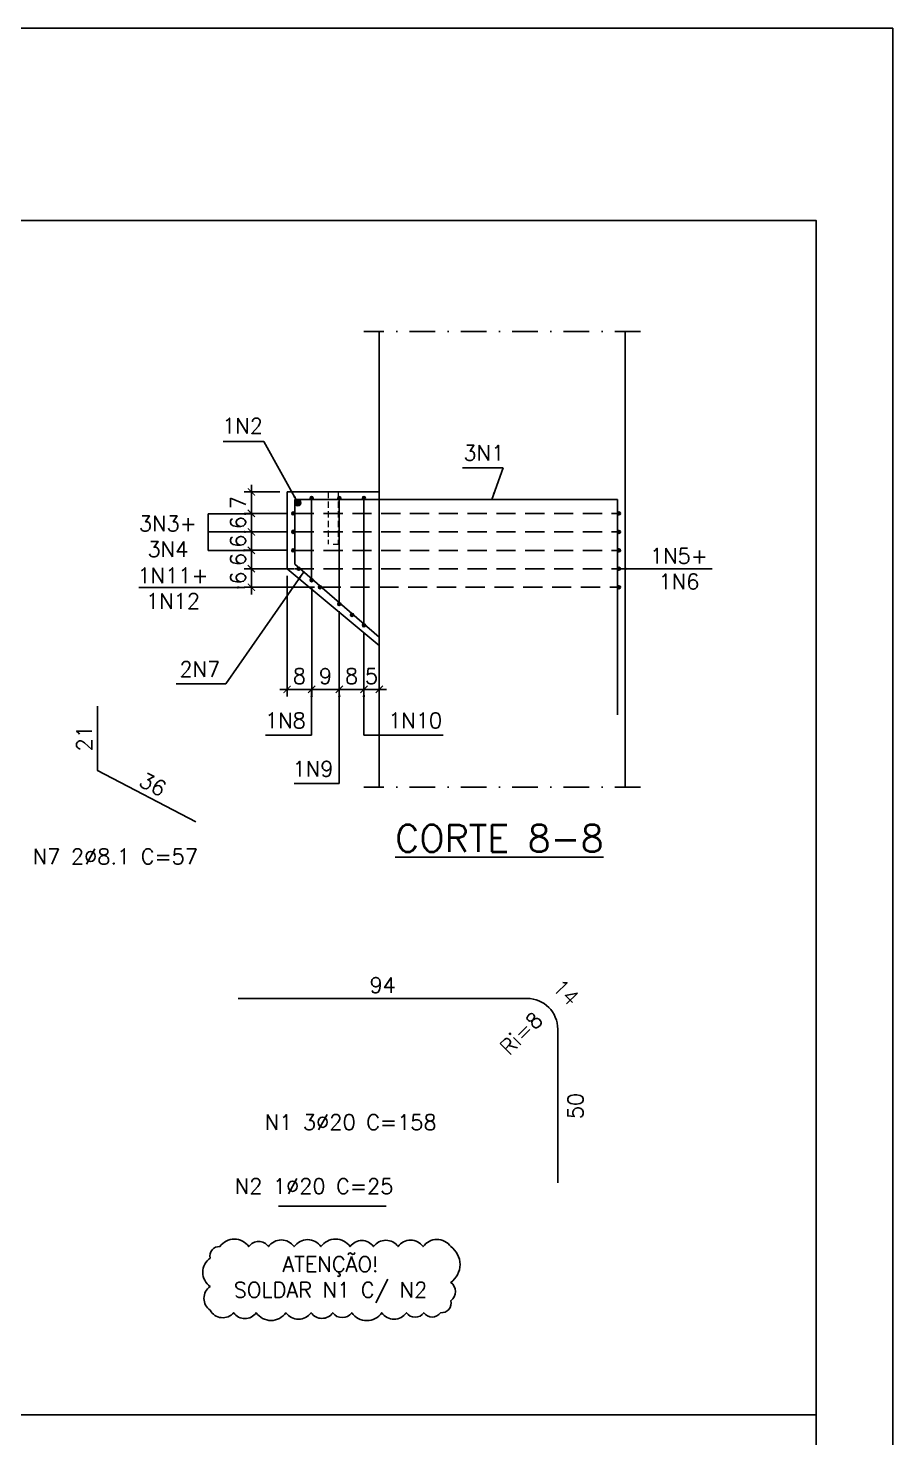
# Model space of a CAD drawing. Header units: centimetres. Extents: x 1658 to 27871, y 8240 to 11444.
# Drawn here: x 18964 to 19808, y 10069 to 11444 of the extents above; entities that cross this region are included whole.
import ezdxf

# ---------------------------------------------------------------- set-up
doc = ezdxf.new("R2010")
doc.units = ezdxf.units.CM
doc.header["$LTSCALE"] = 50
doc.header["$MEASUREMENT"] = 0
doc.header["$PDMODE"] = 67
for name, pattern in [('DASHDOT', [1, 0.5, -0.25, 0, -0.25]), ('DASHED', [0.75, 0.5, -0.25]), ('HIDDEN', [0.375, 0.25, -0.125])]:
    doc.linetypes.add(name, pattern=pattern)
doc.layers.add('10 TRACEJADO', color=1, linetype='DASHED', lineweight=13)
for name, color, linetype in [('FORMATO-PRECON', 2, 'Continuous'), ('HACHURAS-PRECON', 1, 'Continuous'), ('LINHA CENTRO-PRECON', 1, 'DASHDOT'), ('LINHA-01-PRECON', 1, 'Continuous'), ('LINHA-02-PRECON', 2, 'Continuous'), ('LINHA-03-PRECON', 3, 'Continuous'), ('LINHA-04-PRECON', 4, 'Continuous'), ('X1', 2, 'Continuous')]:
    doc.layers.add(name, color=color, linetype=linetype)
doc.styles.add('PRECON-ROMANS', font='romans.shx')
doc.styles.get("Standard").update_dxf_attribs({"font": 'romans.shx'})
doc.dimstyles.new('ESC50-50', dxfattribs={"dimscale": 50, "dimtxt": 0.2, "dimasz": 0.15, "dimexe": 0.15, "dimexo": 0.15, "dimgap": 0.08, "dimtad": 1, "dimdec": 1, "dimzin": 12, "dimdsep": 46, "dimtxsty": 'Standard', "dimblk": 'ARCHTICK', "dimcen": 0.09, "dimdle": 0.15, "dimclrd": 256, "dimclre": 256, "dimclrt": 2, "dimazin": 3, "dimtfac": 1, "dimtdec": 1, "dimtmove": 1, "dimatfit": 2, "dimfxl": 0.15, "dimtolj": 1, "dimtzin": 0, "dimarcsym": 0})
doc.dimstyles.new('ESC75-25', dxfattribs={"dimscale": 0, "dimtxt": 15, "dimasz": 7, "dimexe": 7, "dimexo": 7, "dimgap": 5.5, "dimtad": 1, "dimdec": 1, "dimlfac": 0.333333, "dimdsep": 46, "dimtxsty": 'Standard', "dimblk": 'ARCHTICK', "dimcen": 0.1, "dimdle": 7, "dimclrd": 256, "dimclre": 256, "dimclrt": 2, "dimadec": 0, "dimazin": 0, "dimtfac": 1, "dimtdec": 1, "dimtix": 1, "dimtmove": 2, "dimatfit": 3, "dimfxl": 1, "dimarcsym": 0})
doc.dimstyles.new('ESC75-75', dxfattribs={"dimscale": 0, "dimtxt": 15, "dimasz": 7, "dimexe": 7, "dimexo": 7, "dimgap": 5.5, "dimtad": 1, "dimdec": 1, "dimdsep": 46, "dimtxsty": 'Standard', "dimblk": 'ARCHTICK', "dimcen": 0.1, "dimdle": 7, "dimclrd": 256, "dimclre": 256, "dimclrt": 2, "dimadec": 0, "dimazin": 0, "dimtfac": 1, "dimtdec": 1, "dimtix": 1, "dimtmove": 2, "dimatfit": 3, "dimfxl": 1, "dimarcsym": 0})

# ---------------------------------------------------------------- blocks, each defined once
blk = doc.blocks.new('A$C2E607E54')
at = {"layer": 'FORMATO-PRECON'}
blk.add_lwpolyline([(0, 4200), (2970, 4200), (2970, 0), (0, 0)], close=True, dxfattribs=at)
at = {"layer": 'FORMATO-PRECON', "color": 6}
blk.add_lwpolyline([(100, 3950), (2870, 3950), (2870, 100), (100, 100)], close=True, dxfattribs=at)
blk = doc.blocks.new('_ArchTick')
at = {"color": 0, "linetype": 'ByBlock', "const_width": 0.15}
blk.add_lwpolyline([(-0.5, -0.5), (0.5, 0.5)], dxfattribs=at)
blk = doc.blocks.new('*D437')
at = {"layer": 'Defpoints', "color": 0, "transparency": 16777216}
for p in [(19216.8, 10991.5), (19181.9, 10970.5), (19224.3, 10970.5)]:
    blk.add_point(p, dxfattribs=at)
at = {"layer": 'LINHA-01-PRECON', "lineweight": -2, "transparency": 16777216}
for p, q in [((19209.8, 10991.5), (19174.9, 10991.5)), ((19181.9, 10991.5), (19181.9, 10998.5)), ((19181.9, 10991.5), (19181.9, 10970.5)), ((19217.3, 10970.5), (19174.9, 10970.5)), ((19181.9, 10970.5), (19181.9, 10963.5))]:
    blk.add_line(p, q, dxfattribs=at)
at = {"layer": 'LINHA-01-PRECON', "lineweight": -2, "transparency": 16777216, "xscale": 7, "yscale": 7, "zscale": 7}
for p, rotation in [((19181.9, 10991.5), 270), ((19181.9, 10970.5), 90)]:
    blk.add_blockref('_ArchTick', p, dxfattribs=dict(at, rotation=rotation))
at = {"layer": 'LINHA-01-PRECON', "color": 2, "transparency": 16777216, "insert": (19168.9, 10981), "char_height": 15, "attachment_point": 5, "rotation": 90}
blk.add_mtext('7', dxfattribs=at)
blk = doc.blocks.new('*D438')
at = {"layer": 'Defpoints', "color": 0, "transparency": 16777216}
for p in [(19216.8, 10916.5), (19240.8, 10905.4), (19240.8, 10798.8)]:
    blk.add_point(p, dxfattribs=at)
at = {"layer": 'LINHA-01-PRECON', "lineweight": -2, "transparency": 16777216}
for p, q in [((19216.8, 10909.5), (19216.8, 10791.8)), ((19240.8, 10898.4), (19240.8, 10791.8)), ((19209.8, 10798.8), (19247.8, 10798.8))]:
    blk.add_line(p, q, dxfattribs=at)
at = {"layer": 'LINHA-01-PRECON', "lineweight": -2, "transparency": 16777216, "xscale": 7, "yscale": 7, "zscale": 7, "rotation": 180}
blk.add_blockref('_ArchTick', (19216.8, 10798.8), dxfattribs=at)
at = {"layer": 'LINHA-01-PRECON', "lineweight": -2, "transparency": 16777216, "xscale": 7, "yscale": 7, "zscale": 7}
blk.add_blockref('_ArchTick', (19240.8, 10798.8), dxfattribs=at)
at = {"layer": 'LINHA-01-PRECON', "color": 2, "transparency": 16777216, "insert": (19228.8, 10811.8), "char_height": 15, "attachment_point": 5}
blk.add_mtext('8', dxfattribs=at)
blk = doc.blocks.new('*D439')
at = {"layer": 'Defpoints', "color": 0, "transparency": 16777216}
for p in [(19240.8, 10905.4), (19267.8, 10882), (19267.8, 10798.8)]:
    blk.add_point(p, dxfattribs=at)
at = {"layer": 'LINHA-01-PRECON', "lineweight": -2, "transparency": 16777216}
for p, q in [((19240.8, 10898.4), (19240.8, 10791.8)), ((19267.8, 10875), (19267.8, 10791.8)), ((19233.8, 10798.8), (19274.8, 10798.8))]:
    blk.add_line(p, q, dxfattribs=at)
at = {"layer": 'LINHA-01-PRECON', "lineweight": -2, "transparency": 16777216, "xscale": 7, "yscale": 7, "zscale": 7, "rotation": 180}
blk.add_blockref('_ArchTick', (19240.8, 10798.8), dxfattribs=at)
at = {"layer": 'LINHA-01-PRECON', "lineweight": -2, "transparency": 16777216, "xscale": 7, "yscale": 7, "zscale": 7}
blk.add_blockref('_ArchTick', (19267.8, 10798.8), dxfattribs=at)
at = {"layer": 'LINHA-01-PRECON', "color": 2, "transparency": 16777216, "insert": (19254.3, 10811.8), "char_height": 15, "attachment_point": 5}
blk.add_mtext('9', dxfattribs=at)
blk = doc.blocks.new('*D440')
at = {"layer": 'Defpoints', "color": 0, "transparency": 16777216}
for p in [(19291.8, 10861.3), (19306.8, 10798.8), (19306.8, 10798.8)]:
    blk.add_point(p, dxfattribs=at)
at = {"layer": 'LINHA-01-PRECON', "lineweight": -2, "transparency": 16777216}
for p, q in [((19291.8, 10854.3), (19291.8, 10791.8)), ((19291.8, 10798.8), (19284.8, 10798.8)), ((19291.8, 10798.8), (19306.8, 10798.8)), ((19306.8, 10798.8), (19313.8, 10798.8))]:
    blk.add_line(p, q, dxfattribs=at)
at = {"layer": 'LINHA-01-PRECON', "lineweight": -2, "transparency": 16777216, "xscale": 7, "yscale": 7, "zscale": 7}
blk.add_blockref('_ArchTick', (19291.8, 10798.8), dxfattribs=at)
at = {"layer": 'LINHA-01-PRECON', "lineweight": -2, "transparency": 16777216, "xscale": 7, "yscale": 7, "zscale": 7, "rotation": 180}
blk.add_blockref('_ArchTick', (19306.8, 10798.8), dxfattribs=at)
at = {"layer": 'LINHA-01-PRECON', "color": 2, "transparency": 16777216, "insert": (19299.3, 10811.8), "char_height": 15, "attachment_point": 5}
blk.add_mtext('5', dxfattribs=at)
blk = doc.blocks.new('*D441')
at = {"layer": 'Defpoints', "color": 0, "linetype": 'Continuous', "transparency": 16777216}
for p in [(19169.1, 10497.3), (19169.1, 10497.3), (19451.1, 10497.3)]:
    blk.add_point(p, dxfattribs=at)
at = {"layer": 'LINHA-01-PRECON', "color": 2, "linetype": 'Continuous', "transparency": 16777216, "insert": (19310.1, 10510.3), "char_height": 15, "attachment_point": 5}
blk.add_mtext('94', dxfattribs=at)
blk = doc.blocks.new('*D442')
at = {"layer": 'Defpoints', "color": 0, "linetype": 'Continuous', "transparency": 16777216}
for p in [(19481.1, 10467.3), (19481.1, 10317.3), (19481.1, 10317.3)]:
    blk.add_point(p, dxfattribs=at)
at = {"layer": 'LINHA-01-PRECON', "color": 2, "linetype": 'Continuous', "transparency": 16777216, "insert": (19498.4, 10392.3), "char_height": 15, "attachment_point": 5, "rotation": 90}
blk.add_mtext('50', dxfattribs=at)
blk = doc.blocks.new('*D451')
at = {"layer": 'Defpoints', "color": 0, "linetype": 'Continuous', "transparency": 16777216}
for p in [(19031.8, 10782.6), (19031.8, 10719.6), (19031.8, 10719.6)]:
    blk.add_point(p, dxfattribs=at)
at = {"layer": 'LINHA-01-PRECON', "color": 2, "linetype": 'Continuous', "transparency": 16777216, "insert": (19018.8, 10751.1), "char_height": 15, "attachment_point": 5, "rotation": 90}
blk.add_mtext('21', dxfattribs=at)
blk = doc.blocks.new('*D452')
at = {"layer": 'Defpoints', "color": 0, "linetype": 'Continuous', "transparency": 16777216}
for p in [(19031.8, 10719.6), (19127.6, 10669.6), (19127.6, 10669.6)]:
    blk.add_point(p, dxfattribs=at)
at = {"layer": 'LINHA-01-PRECON', "color": 2, "linetype": 'Continuous', "transparency": 16777216, "insert": (19085.7, 10706.1), "char_height": 15, "attachment_point": 5, "rotation": 332.4357}
blk.add_mtext('36', dxfattribs=at)
blk = doc.blocks.new('*D455')
at = {"layer": 'Defpoints', "color": 0, "transparency": 16777216}
for p in [(19230.7, 10916.5), (19181.9, 10898.5), (19250.5, 10898.5)]:
    blk.add_point(p, dxfattribs=at)
at = {"layer": 'LINHA-01-PRECON', "lineweight": -2, "transparency": 16777216}
for p, q in [((19181.9, 10916.5), (19181.9, 10923.5)), ((19223.7, 10916.5), (19174.9, 10916.5)), ((19181.9, 10916.5), (19181.9, 10898.5)), ((19243.5, 10898.5), (19174.9, 10898.5)), ((19181.9, 10898.5), (19181.9, 10891.5))]:
    blk.add_line(p, q, dxfattribs=at)
at = {"layer": 'LINHA-01-PRECON', "lineweight": -2, "transparency": 16777216, "xscale": 7, "yscale": 7, "zscale": 7}
for p, rotation in [((19181.9, 10916.5), 270), ((19181.9, 10898.5), 90)]:
    blk.add_blockref('_ArchTick', p, dxfattribs=dict(at, rotation=rotation))
at = {"layer": 'LINHA-01-PRECON', "color": 2, "transparency": 16777216, "insert": (19168.9, 10907.5), "char_height": 15, "attachment_point": 5, "rotation": 90}
blk.add_mtext('6', dxfattribs=at)
blk = doc.blocks.new('*D457')
at = {"layer": 'Defpoints', "color": 0, "transparency": 16777216}
for p in [(19267.8, 10882), (19291.8, 10861.3), (19291.8, 10798.8)]:
    blk.add_point(p, dxfattribs=at)
at = {"layer": 'LINHA-01-PRECON', "lineweight": -2, "transparency": 16777216}
for p, q in [((19267.8, 10875), (19267.8, 10791.8)), ((19291.8, 10854.3), (19291.8, 10791.8)), ((19260.8, 10798.8), (19298.8, 10798.8))]:
    blk.add_line(p, q, dxfattribs=at)
at = {"layer": 'LINHA-01-PRECON', "lineweight": -2, "transparency": 16777216, "xscale": 7, "yscale": 7, "zscale": 7, "rotation": 180}
blk.add_blockref('_ArchTick', (19267.8, 10798.8), dxfattribs=at)
at = {"layer": 'LINHA-01-PRECON', "lineweight": -2, "transparency": 16777216, "xscale": 7, "yscale": 7, "zscale": 7}
blk.add_blockref('_ArchTick', (19291.8, 10798.8), dxfattribs=at)
at = {"layer": 'LINHA-01-PRECON', "color": 2, "transparency": 16777216, "insert": (19279.8, 10811.8), "char_height": 15, "attachment_point": 5}
blk.add_mtext('8', dxfattribs=at)
blk = doc.blocks.new('*D639')
at = {"layer": 'Defpoints', "color": 0, "transparency": 16777216}
for p in [(19224.3, 10970.5), (19181.9, 10952.5), (19224.3, 10952.5)]:
    blk.add_point(p, dxfattribs=at)
at = {"layer": 'LINHA-01-PRECON', "lineweight": -2, "transparency": 16777216}
for p, q in [((19181.9, 10970.5), (19181.9, 10977.5)), ((19217.3, 10970.5), (19174.9, 10970.5)), ((19181.9, 10970.5), (19181.9, 10952.5)), ((19217.3, 10952.5), (19174.9, 10952.5)), ((19181.9, 10952.5), (19181.9, 10945.5))]:
    blk.add_line(p, q, dxfattribs=at)
at = {"layer": 'LINHA-01-PRECON', "lineweight": -2, "transparency": 16777216, "xscale": 7, "yscale": 7, "zscale": 7}
for p, rotation in [((19181.9, 10970.5), 270), ((19181.9, 10952.5), 90)]:
    blk.add_blockref('_ArchTick', p, dxfattribs=dict(at, rotation=rotation))
at = {"layer": 'LINHA-01-PRECON', "color": 2, "transparency": 16777216, "insert": (19168.9, 10961.5), "char_height": 15, "attachment_point": 5, "rotation": 90}
blk.add_mtext('6', dxfattribs=at)
blk = doc.blocks.new('*D640')
at = {"layer": 'Defpoints', "color": 0, "transparency": 16777216}
for p in [(19214.2, 10952.5), (19181.9, 10934.5), (19224.3, 10934.5)]:
    blk.add_point(p, dxfattribs=at)
at = {"layer": 'LINHA-01-PRECON', "lineweight": -2, "transparency": 16777216}
for p, q in [((19207.2, 10952.5), (19174.9, 10952.5)), ((19181.9, 10952.5), (19181.9, 10959.5)), ((19181.9, 10952.5), (19181.9, 10934.5)), ((19217.3, 10934.5), (19174.9, 10934.5)), ((19181.9, 10934.5), (19181.9, 10927.5))]:
    blk.add_line(p, q, dxfattribs=at)
at = {"layer": 'LINHA-01-PRECON', "lineweight": -2, "transparency": 16777216, "xscale": 7, "yscale": 7, "zscale": 7}
for p, rotation in [((19181.9, 10952.5), 270), ((19181.9, 10934.5), 90)]:
    blk.add_blockref('_ArchTick', p, dxfattribs=dict(at, rotation=rotation))
at = {"layer": 'LINHA-01-PRECON', "color": 2, "transparency": 16777216, "insert": (19168.9, 10943.5), "char_height": 15, "attachment_point": 5, "rotation": 90}
blk.add_mtext('6', dxfattribs=at)
blk = doc.blocks.new('*D641')
at = {"layer": 'Defpoints', "color": 0, "transparency": 16777216}
for p in [(19200.1, 10934.5), (19181.9, 10916.5), (19200.1, 10916.5)]:
    blk.add_point(p, dxfattribs=at)
at = {"layer": 'LINHA-01-PRECON', "lineweight": -2, "transparency": 16777216}
for p, q in [((19193.1, 10934.5), (19174.9, 10934.5)), ((19181.9, 10934.5), (19181.9, 10941.5)), ((19181.9, 10934.5), (19181.9, 10916.5)), ((19193.1, 10916.5), (19174.9, 10916.5)), ((19181.9, 10916.5), (19181.9, 10909.5))]:
    blk.add_line(p, q, dxfattribs=at)
at = {"layer": 'LINHA-01-PRECON', "lineweight": -2, "transparency": 16777216, "xscale": 7, "yscale": 7, "zscale": 7}
for p, rotation in [((19181.9, 10934.5), 270), ((19181.9, 10916.5), 90)]:
    blk.add_blockref('_ArchTick', p, dxfattribs=dict(at, rotation=rotation))
at = {"layer": 'LINHA-01-PRECON', "color": 2, "transparency": 16777216, "insert": (19168.9, 10925.5), "char_height": 15, "attachment_point": 5, "rotation": 90}
blk.add_mtext('6', dxfattribs=at)

msp = doc.modelspace()

# ---------------------------------------------------------------- hatches: boundary and pattern name
at = {"layer": 'LINHA-01-PRECON', "linetype": 'Continuous'}
h = msp.add_hatch(color=256, dxfattribs=at)
h.dxf.hatch_style = 1
edge = h.paths.add_edge_path()
edge.add_arc((19227.29, 10980.97), 3, 0, 360)
h = msp.add_hatch(color=256, dxfattribs=at)
h.dxf.hatch_style = 1
edge = h.paths.add_edge_path()
edge.add_arc((19240.79, 10985.47), 1.5, 0, 360)
h = msp.add_hatch(color=256, dxfattribs=at)
h.dxf.hatch_style = 1
edge = h.paths.add_edge_path()
edge.add_arc((19267.79, 10985.47), 1.5, 0, 360)
h = msp.add_hatch(color=256, dxfattribs=at)
h.dxf.hatch_style = 1
edge = h.paths.add_edge_path()
edge.add_arc((19291.79, 10985.47), 1.5, 0, 360)
h = msp.add_hatch(color=256, dxfattribs=at)
h.dxf.hatch_style = 1
edge = h.paths.add_edge_path()
edge.add_arc((19222.79, 10970.47), 1.5, 0, 360)
h = msp.add_hatch(color=256, dxfattribs=at)
h.dxf.hatch_style = 1
edge = h.paths.add_edge_path()
edge.add_arc((19540.79, 10970.47), 1.5, 0, 360)
h = msp.add_hatch(color=256, dxfattribs=at)
h.dxf.hatch_style = 1
edge = h.paths.add_edge_path()
edge.add_arc((19222.79, 10952.53), 1.5, 0, 360)
h = msp.add_hatch(color=256, dxfattribs=at)
h.dxf.hatch_style = 1
edge = h.paths.add_edge_path()
edge.add_arc((19540.79, 10952.47), 1.5, 0, 360)
h = msp.add_hatch(color=256, dxfattribs=at)
h.dxf.hatch_style = 1
edge = h.paths.add_edge_path()
edge.add_arc((19222.79, 10934.47), 1.5, 0, 360)
h = msp.add_hatch(color=256, dxfattribs=at)
h.dxf.hatch_style = 1
edge = h.paths.add_edge_path()
edge.add_arc((19540.79, 10934.47), 1.5, 0, 360)
h = msp.add_hatch(color=256, dxfattribs=at)
h.dxf.hatch_style = 1
edge = h.paths.add_edge_path()
edge.add_arc((19228.15, 10916.47), 1.5, 0, 360)
h = msp.add_hatch(color=256, dxfattribs=at)
h.dxf.hatch_style = 1
edge = h.paths.add_edge_path()
edge.add_arc((19240.79, 10905.35), 1.5, 0, 360)
h = msp.add_hatch(color=256, dxfattribs=at)
h.dxf.hatch_style = 1
edge = h.paths.add_edge_path()
edge.add_arc((19540.79, 10916.47), 1.5, 0, 360)
h = msp.add_hatch(color=256, dxfattribs=at)
h.dxf.hatch_style = 1
edge = h.paths.add_edge_path()
edge.add_arc((19249, 10898.47), 1.5, 0, 180)
edge.add_line((19247.5, 10898.47), (19250.5, 10898.47))
h = msp.add_hatch(color=256, dxfattribs=at)
h.dxf.hatch_style = 1
edge = h.paths.add_edge_path()
edge.add_arc((19249, 10898.47), 1.5, 180, 360, ccw=False)
edge.add_line((19247.5, 10898.47), (19250.5, 10898.47))
h = msp.add_hatch(color=256, dxfattribs=at)
h.dxf.hatch_style = 1
edge = h.paths.add_edge_path()
edge.add_arc((19540.79, 10898.47), 1.5, 0, 360)
h = msp.add_hatch(color=256, dxfattribs=at)
h.dxf.hatch_style = 1
edge = h.paths.add_edge_path()
edge.add_arc((19267.79, 10882.03), 1.5, 0, 360)
h = msp.add_hatch(color=256, dxfattribs=at)
h.dxf.hatch_style = 1
edge = h.paths.add_edge_path()
edge.add_arc((19280.26, 10871.47), 1.5, 0, 360)
h = msp.add_hatch(color=256, dxfattribs=at)
h.dxf.hatch_style = 1
edge = h.paths.add_edge_path()
edge.add_arc((19291.79, 10861.31), 1.5, 0, 360)

# ---------------------------------------------------------------- linework, layer by layer
at = {"layer": '10 TRACEJADO', "linetype": 'HIDDEN', "ltscale": 0.5, "extrusion": (0, 1, 0)}
for p, q in [((19256.99, 10991.47), (19256.99, 10940.47)), ((19266.59, 10991.47), (19266.59, 10940.47)), ((19261.79, 10940.47), (19266.59, 10940.47))]:
    msp.add_line(p, q, dxfattribs=at)
at = {"layer": 'LINHA CENTRO-PRECON', "extrusion": (0, 1, 0)}
for p, q in [((19561.79, 11148.07), (19291.79, 11148.07)), ((19561.79, 10703.49), (19291.79, 10703.49))]:
    msp.add_line(p, q, dxfattribs=at)
at = {"layer": 'LINHA-01-PRECON'}
msp.add_line((19733.21, 10091.12), (17655.71, 10091.12), dxfattribs=at)
at = {"layer": 'LINHA-01-PRECON', "linetype": 'Continuous'}
msp.add_lwpolyline([(19376.57, 10255.08, 0.5205671), (19349.62, 10255.08, 0.5205671), (19325.17, 10255.08, 0.5205671), (19301.31, 10255.08, 0.5205671), (19278.27, 10255.08, 0.5205671), (19249.91, 10255.08, 0.5205671), (19223.71, 10255.08, 0.5205671), (19198.56, 10255.08, 0.5205671), (19179.45, 10255.08, 0.5205671), (19151.16, 10255.08, 0.5205671), (19141.67, 10243.89, 0.5205671), (19141.67, 10216.23, 0.5205671), (19141.67, 10192.98, 0.5205671), (19164.72, 10190.61, 0.5205671), (19186.6, 10190.61, 0.5205671), (19215.68, 10190.61, 0.5205671), (19240.18, 10190.61, 0.5205671), (19261.45, 10190.61, 0.5205671), (19279.94, 10190.61, 0.5205671), (19309.28, 10190.61, 0.5205671), (19333.3, 10190.61, 0.5205671), (19350.3, 10190.61, 0.5205671), (19366.68, 10190.61, 0.5205671), (19376.57, 10202.34, 0.5205671), (19376.57, 10220.09, 0.5205671)], format="xyb", close=True, dxfattribs=at)
for centre, radius in [((19227.29, 10980.97), 3), ((19240.79, 10985.47), 1.5), ((19267.79, 10985.47), 1.5), ((19291.79, 10985.47), 1.5), ((19222.79, 10970.47), 1.5), ((19540.79, 10970.47), 1.5), ((19222.79, 10952.53), 1.5), ((19540.79, 10952.47), 1.5), ((19222.79, 10934.47), 1.5), ((19540.79, 10934.47), 1.5), ((19228.15, 10916.47), 1.5), ((19240.79, 10905.35), 1.5), ((19540.79, 10916.47), 1.5), ((19249, 10898.47), 1.5), ((19540.79, 10898.47), 1.5), ((19267.79, 10882.03), 1.5), ((19280.26, 10871.47), 1.5), ((19291.79, 10861.31), 1.5)]:
    msp.add_circle(centre, radius, dxfattribs=at)
at = {"layer": 'LINHA-02-PRECON', "extrusion": (0, 1, 0)}
for p, q in [((19306.79, 10703.49), (19306.79, 11148.07)), ((19546.79, 10703.49), (19546.79, 11148.07)), ((19216.79, 10991.47), (19216.79, 10916.47)), ((19306.79, 10991.47), (19216.79, 10991.47)), ((19216.79, 10916.47), (19306.79, 10841.47))]:
    msp.add_line(p, q, dxfattribs=at)
at = {"layer": 'LINHA-03-PRECON', "extrusion": (0, 1, 0)}
msp.add_line((19306.79, 10841.47), (19306.79, 10991.47), dxfattribs=at)
at = {"layer": 'LINHA-04-PRECON', "extrusion": (0, 1, 0)}
for p, q in [((19224.29, 10983.97), (19539.29, 10983.97)), ((19240.79, 10983.97), (19240.79, 10906.85)), ((19267.79, 10983.97), (19267.79, 10883.53)), ((19291.79, 10983.97), (19291.79, 10862.81)), ((19169.05, 10497.29), (19451.05, 10497.29))]:
    msp.add_line(p, q, dxfattribs=at)
at = {"layer": 'LINHA-04-PRECON'}
for p, q in [((19539.29, 10983.97), (19539.29, 10773.97)), ((19481.05, 10467.29), (19481.05, 10317.29)), ((19313.4, 10294.57), (19208.4, 10294.57))]:
    msp.add_line(p, q, dxfattribs=at)
at = {"layer": 'LINHA-04-PRECON', "linetype": 'HIDDEN', "ltscale": 1.5, "extrusion": (0, 1, 0)}
for p, q in [((19224.29, 10970.47), (19539.29, 10970.47)), ((19224.29, 10952.47), (19539.29, 10952.47)), ((19224.29, 10934.47), (19539.29, 10934.47)), ((19224.29, 10916.47), (19539.29, 10916.47)), ((19250.5, 10898.47), (19539.29, 10898.47))]:
    msp.add_line(p, q, dxfattribs=at)
at = {"layer": 'LINHA-04-PRECON'}
for points in [[(19224.29, 10983.97, 0), (19224.29, 10921.1, 0), (19306.79, 10849.85, 0)], [(19031.83, 10782.56, 0), (19031.83, 10719.56, 0), (19127.61, 10669.57, 0)]]:
    msp.add_polyline3d(points, dxfattribs=at)
msp.add_arc((19451.05, 10467.29), 30, 0, 90, dxfattribs=at)

# ---------------------------------------------------------------- block references
at = {"layer": 'HACHURAS-PRECON', "xscale": 0.7499999999999996, "yscale": 0.7499999999999996, "zscale": 0.7499999999999996}
msp.add_blockref('A$C2E607E54', (17580.71, 8293.94), dxfattribs=at)

# ---------------------------------------------------------------- texts
at = {"layer": 'LINHA-01-PRECON', "color": 2, "linetype": 'Continuous', "char_height": 15, "attachment_point": 5}
for s, insert in [('1N2', (19173.3, 11056.07)), ('3N1', (19408.91, 11029.57)), ('3N3+\\P3N4', (19100.45, 10948.14)), ('1N5+\\P1N6', (19599.43, 10916.47)), ('1N11+\\P1N12', (19105.42, 10897.47)), ('2N7', (19131.64, 10818.6)), ('1N8', (19215.19, 10768.54)), ('1N10', (19341.87, 10768.54)), ('1N9', (19242.11, 10721.26)), ('{\\C4;ATENÇÃO!\\P}SOLDAR N1 C/ N2', (19259.19, 10222.87))]:
    msp.add_mtext(s, dxfattribs=dict(at, insert=insert))
at = {"layer": 'LINHA-01-PRECON', "color": 4, "insert": (19424.06, 10653.49), "char_height": 26.25, "attachment_point": 5}
msp.add_mtext('{\\LCORTE 8-8}', dxfattribs=at)
at = {"layer": 'LINHA-01-PRECON', "color": 2, "linetype": 'Continuous', "char_height": 15, "attachment_point": 5}
for s, insert, rotation in [('14', (19489, 10503.14), 315), ('Ri=8', (19445.41, 10463.1), 45)]:
    msp.add_mtext(s, dxfattribs=dict(at, insert=insert, rotation=rotation))
at = {"layer": 'X1', "style": 'PRECON-ROMANS'}
for s, p in [('N7 2%%C8.1 C=57', (18968.5, 10628.26)), ('N1 3%%C20 C=158', (19195.02, 10368.96)), ('N2 1%%C20 C=25', (19165.66, 10306.54))]:
    msp.add_text(s, height=15, dxfattribs=at).set_placement(p)

# ---------------------------------------------------------------- dimensions: what is measured, and where the dimension line sits
at = {"layer": 'LINHA-01-PRECON'}
for base, p1, p2, override, picture, middle in [((19181.94, 10970.47), (19216.79, 10991.47), (19224.29, 10970.47), {"dimscale": 1}, '*D437', (19168.94, 10980.97)), ((19181.94, 10952.47), (19224.29, 10970.47), (19224.29, 10952.47), {"dimscale": 1, "dimblk": 'ArchTick'}, '*D639', (19168.94, 10961.47)), ((19181.94, 10934.47), (19214.2, 10952.47), (19224.29, 10934.47), {"dimscale": 1, "dimblk": 'ArchTick'}, '*D640', (19168.94, 10943.47)), ((19181.94, 10898.47), (19230.7, 10916.47), (19250.5, 10898.47), {"dimscale": 1}, '*D455', (19168.94, 10907.47))]:
    dim = msp.add_linear_dim(base=base, p1=p1, p2=p2, angle=90, dimstyle='ESC75-25', override=override, dxfattribs=at)
    dim.commit()
    dim.dimension.update_dxf_attribs({"geometry": picture, "text_midpoint": middle})
dim = msp.add_aligned_dim(p1=(19200.14, 10934.47), p2=(19200.14, 10916.47), distance=-18.19, dimstyle='ESC75-25', override={"dimscale": 1, "dimblk": 'ArchTick'}, dxfattribs=at)
dim.commit()
dim.dimension.update_dxf_attribs({"geometry": '*D641', "text_midpoint": (19168.94, 10925.47)})
for base, p1, p2, picture, middle in [((19240.79, 10798.81), (19216.79, 10916.47), (19240.79, 10905.35), '*D438', (19228.79, 10811.81)), ((19267.79, 10798.81), (19240.79, 10905.35), (19267.79, 10882.03), '*D439', (19254.29, 10811.81)), ((19291.79, 10798.81), (19267.79, 10882.03), (19291.79, 10861.31), '*D457', (19279.79, 10811.81)), ((19306.79, 10798.81), (19291.79, 10861.31), (19306.79, 10798.81), '*D440', (19299.29, 10811.81))]:
    dim = msp.add_linear_dim(base=base, p1=p1, p2=p2, dimstyle='ESC75-25', override={"dimscale": 1}, dxfattribs=at)
    dim.commit()
    dim.dimension.update_dxf_attribs({"geometry": picture, "text_midpoint": middle})
at = {"layer": 'LINHA-01-PRECON', "linetype": 'Continuous'}
for p1, p2, picture, middle in [((19031.83, 10782.56), (19031.83, 10719.56), '*D451', (19018.83, 10751.06)), ((19031.83, 10719.56), (19127.61, 10669.57), '*D452', (19085.73, 10706.09))]:
    dim = msp.add_aligned_dim(p1=p1, p2=p2, distance=0, dimstyle='ESC75-25', override={"dimscale": 1, "dimse1": 1, "dimse2": 1, "dimsd1": 1, "dimsd2": 1}, dxfattribs=at)
    dim.commit()
    dim.dimension.update_dxf_attribs({"geometry": picture, "text_midpoint": middle})
dim = msp.add_linear_dim(base=(19169.05, 10497.29), p1=(19451.05, 10497.29), p2=(19169.05, 10497.29), angle=180, dimstyle='ESC75-25', override={"dimscale": 1, "dimse1": 1, "dimse2": 1, "dimsd1": 1, "dimsd2": 1}, dxfattribs=at)
dim.commit()
dim.dimension.update_dxf_attribs({"geometry": '*D441', "text_midpoint": (19310.05, 10510.29)})
dim = msp.add_linear_dim(base=(19481.05, 10317.29), p1=(19481.05, 10467.29), p2=(19481.05, 10317.29), angle=90, dimstyle='ESC75-25', override={"dimscale": 1, "dimse1": 1, "dimse2": 1, "dimsd1": 1, "dimsd2": 1}, dxfattribs=at)
dim.commit()
dim.dimension.update_dxf_attribs({"geometry": '*D442', "text_midpoint": (19498.44, 10392.29), "dimtype": 160})

# ---------------------------------------------------------------- leaders
for points in [[(19227.29, 10980.97), (19193.98, 11040.58), (19154.26, 11040.58)], [(19416.65, 10983.97), (19427.68, 11014.88), (19387.96, 11014.88)]]:
    msp.add_leader(points, dimstyle='ESC75-75', override={"dimscale": 1, "dimtad": 0}, dxfattribs=at)
at = {"layer": 'LINHA-01-PRECON'}
for points, dimstyle, override in [([(19181.94, 10969.97), (19139.82, 10969.97), (19139.82, 10939.97)], 'ESC75-25', {"dimscale": 1}), ([(19181.94, 10969.97), (19139.82, 10969.97), (19139.82, 10939.97)], 'ESC75-25', {"dimscale": 1}), ([(19181.94, 10952.47), (19139.82, 10952.47), (19139.82, 10934.47)], 'ESC75-25', {"dimscale": 1}), ([(19181.94, 10934.47), (19139.82, 10934.47)], 'ESC50-50', {"dimgap": 0.08, "dimtad": 1}), ([(19233.06, 10913.52), (19157.04, 10804.18), (19108.61, 10804.18)], 'ESC50-50', {"dimgap": 0.08, "dimtad": 1}), ([(19540.46, 10916.47), (19631.89, 10916.47)], 'ESC50-50', {"dimgap": 0.08, "dimtad": 1}), ([(19175.61, 10898.31), (19071.93, 10898.31)], 'ESC50-50', {"dimgap": 0.08, "dimtad": 1}), ([(19240.79, 10798.81), (19240.79, 10754.11), (19195.68, 10754.11)], 'ESC50-50', {"dimgap": 0.08, "dimtad": 1}), ([(19267.79, 10798.81), (19267.79, 10706.84), (19223.66, 10706.84)], 'ESC50-50', {"dimgap": 0.08, "dimtad": 1}), ([(19291.79, 10798.81), (19291.79, 10754.11), (19369.04, 10754.11)], 'ESC50-50', {"dimgap": 0.08, "dimtad": 1})]:
    msp.add_leader(points, dimstyle=dimstyle, override=override, dxfattribs=at)

doc.saveas('drawing.dxf')
